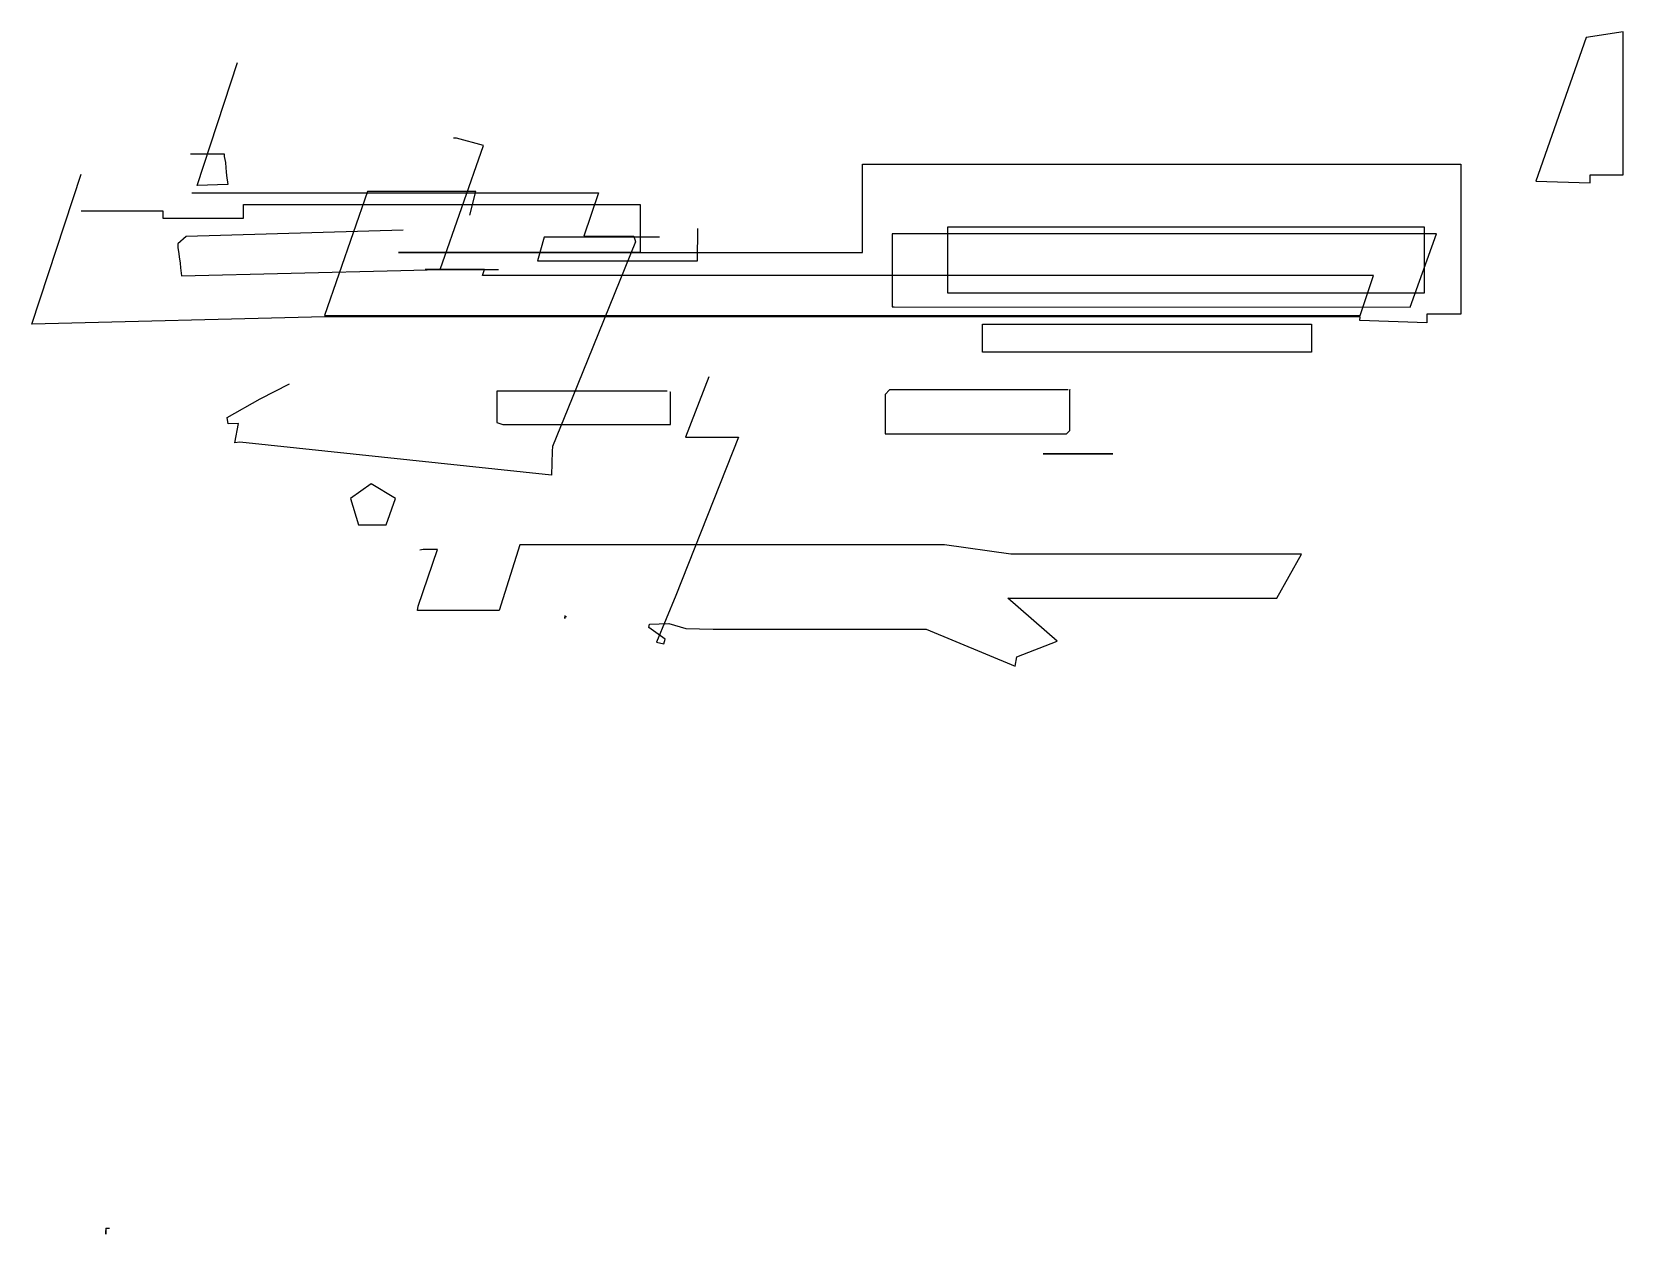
# Model space of a CAD drawing. Header units: metres. Extents: x 2 to 42.2, y -0.8 to 29.6.
import ezdxf

# ---------------------------------------------------------------- set-up
doc = ezdxf.new("R2010")
doc.units = ezdxf.units.M

msp = doc.modelspace()

# ---------------------------------------------------------------- linework, layer by layer
for points in [[(39.989, 25.838), (41.362, 25.792), (41.362, 26), (42.2, 26), (42.2, 29.608), (41.265, 29.467), (39.989, 25.838)], [(5.997, 26.524), (6.852, 26.524), (6.855, 26.458), (6.881, 26.313), (6.895, 26.172), (6.904, 26.077), (6.912, 25.982), (6.943, 25.754), (6.167, 25.732), (7.187, 28.837)], [(11.373, 24.596), (5.895, 24.444), (5.677, 24.251), (5.683, 24.165), (5.71, 24.004), (5.715, 23.923), (5.736, 23.769), (5.752, 23.647), (5.77, 23.448), (11.315, 23.581), (12.312, 23.61), (13.405, 26.738), (12.719, 26.922), (12.646, 26.922)], [(3.24, 25.09), (5.304, 25.09), (5.304, 24.906), (7.342, 24.906), (7.342, 25.248), (17.364, 25.248), (17.364, 24.039), (11.27, 24.039), (11.256, 24.039), (11.27, 24.04), (22.977, 24.04), (22.977, 26.267), (38.1, 26.267), (38.1, 22.481), (37.24, 22.481), (37.24, 22.264), (35.55, 22.323), (35.554, 22.411), (9.394, 22.411), (1.992, 22.226), (3.24, 26.018)], [(6.037, 25.541), (16.313, 25.541), (15.936, 24.447), (15.993, 24.449), (17.199, 24.449), (17.206, 24.449), (17.243, 24.305), (15.645, 20.356), (15.144, 19.138), (15.141, 19.018), (15.118, 18.413), (7.244, 19.245), (7.12, 19.231), (7.217, 19.715), (6.949, 19.713), (6.927, 19.873), (7.762, 20.34), (8.503, 20.722)], [(13.059, 24.981), (13.209, 25.573), (10.472, 25.573), (9.385, 22.443), (35.553, 22.443), (35.887, 23.454), (13.399, 23.454), (13.381, 23.453), (13.43, 23.61), (11.932, 23.61), (13.77, 23.61), (13.779, 23.606)], [(17.851, 24.426), (14.935, 24.426), (14.766, 23.824), (18.814, 23.824), (18.817, 24.641)], [(25.14, 24.685), (37.172, 24.685), (37.172, 23.01), (25.14, 23.01), (25.14, 24.685)], [(23.782, 22.663), (36.817, 22.655), (37.483, 24.507), (23.73, 24.507), (23.73, 22.662), (23.782, 22.663)], [(26.011, 22.223), (34.323, 22.223), (34.323, 21.519), (26.011, 21.519), (26.011, 22.223)], [(19.098, 20.893), (18.505, 19.37), (19.816, 19.37), (19.843, 19.371), (18.26, 15.371), (17.772, 14.198), (17.958, 14.154), (17.991, 14.275), (17.583, 14.568), (17.596, 14.647), (18.083, 14.671), (18.518, 14.537), (19.205, 14.524), (19.709, 14.524), (21.442, 14.524), (24.282, 14.524), (24.586, 14.524), (26.84, 13.59), (26.882, 13.824), (27.899, 14.222), (26.652, 15.307), (27.047, 15.308), (33.45, 15.308), (34.069, 16.422), (26.729, 16.422), (25.052, 16.655), (14.321, 16.655), (13.803, 14.994), (11.738, 14.994), (11.737, 14.994), (11.754, 15.105), (12.245, 16.533), (11.881, 16.533), (11.798, 16.523)], [(18.042, 20.535), (13.743, 20.535), (13.743, 19.745), (13.743, 19.74), (13.889, 19.689), (13.946, 19.696), (18.108, 19.696), (18.13, 19.696), (18.13, 20.509), (18.108, 20.508)], [(28.179, 20.567), (23.664, 20.567), (23.549, 20.451), (23.549, 19.459), (28.137, 19.459), (28.222, 19.544), (28.222, 20.573), (28.216, 20.572)], [(27.547, 18.949), (29.306, 18.949), (27.547, 18.949)], [(10.566, 18.198), (10.044, 17.827), (10.248, 17.161), (10.943, 17.161), (11.177, 17.827), (10.566, 18.198)], [(15.503, 14.832), (15.46, 14.834), (15.462, 14.791), (15.47, 14.872)], [(3.957, -0.611), (3.861, -0.608), (3.864, -0.704), (3.863, -0.754), (3.863, -0.704), (3.866, -0.602)]]:
    msp.add_lwpolyline(points)

doc.saveas('drawing.dxf')
